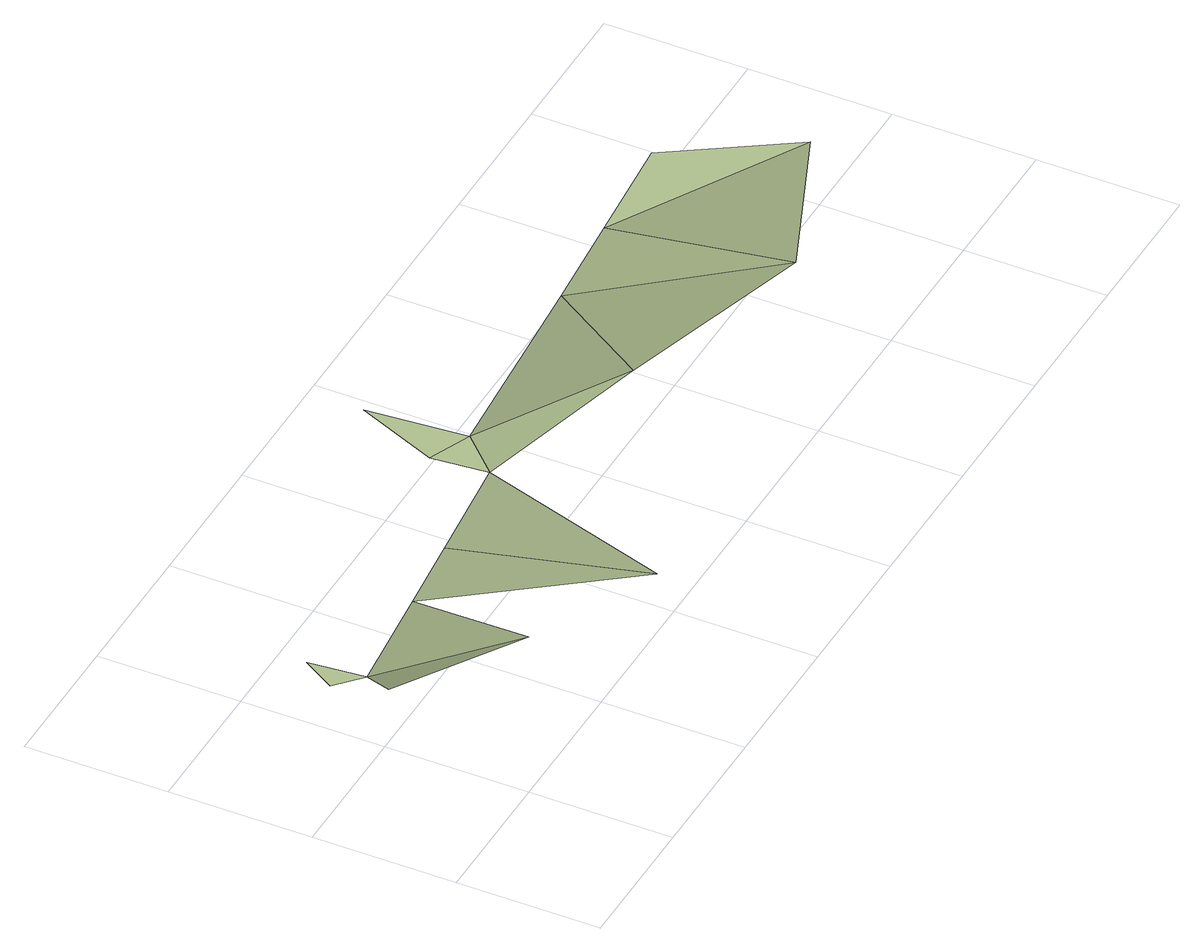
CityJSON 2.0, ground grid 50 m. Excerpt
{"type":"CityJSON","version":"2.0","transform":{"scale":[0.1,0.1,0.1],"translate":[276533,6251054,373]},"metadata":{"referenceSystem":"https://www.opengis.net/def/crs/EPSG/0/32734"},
"CityObjects":{
"terrain1":{"type":"TINRelief","geometry":[{"type":"CompositeSurface","lod":"1","boundaries":[[[0,1,2]],[[3,4,0]],[[2,5,0]],[[6,7,5]],[[6,8,7]],[[9,10,8]],[[11,10,9]],[[8,12,9]],[[12,13,9]],[[12,14,13]],[[14,15,13]],[[16,15,14]],[[15,16,17]]]}]}
},
"vertices":[
[276,700,19],[9,491,237],[436,219,237],[255,899,19],[184,782,19],[674,742,19],[894,4,237],[954,772,19],[1351,814,19],[1481,949,19],[1330,1013,19],[1451,1302,19],[1778,532,219],[2240,1014,10],[2481,321,219],[2599,1045,10],[3266,665,10],[2998,1080,10]
]}
